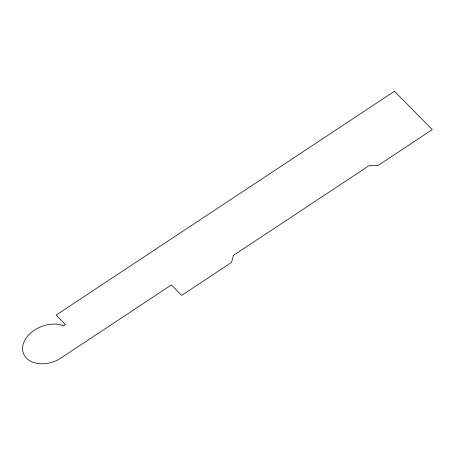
<?xml version="1.0" encoding="UTF-8"?>
<svg xmlns="http://www.w3.org/2000/svg" width="455" height="455" viewBox="0 0 455 455"><rect width="100%" height="100%" fill="white"/><g stroke="black" fill="none" stroke-linecap="round" stroke-linejoin="round"><path stroke-width="0.68" d="M233.517 255.323L231.504 262.421L181.63 295.409L171.359 284.955L58.524 359.592A26.39 18.627 -21.6 0 1 26.839 358.523A26.39 18.627 -21.6 0 1 30.684 333.014A26.39 18.627 -21.6 0 1 63.626 325.791L65.469 324.569L56.124 315.059L394.513 91.228L432.25 129.629L378.048 165.483L369.164 165.597L233.517 255.323"/></g></svg>
